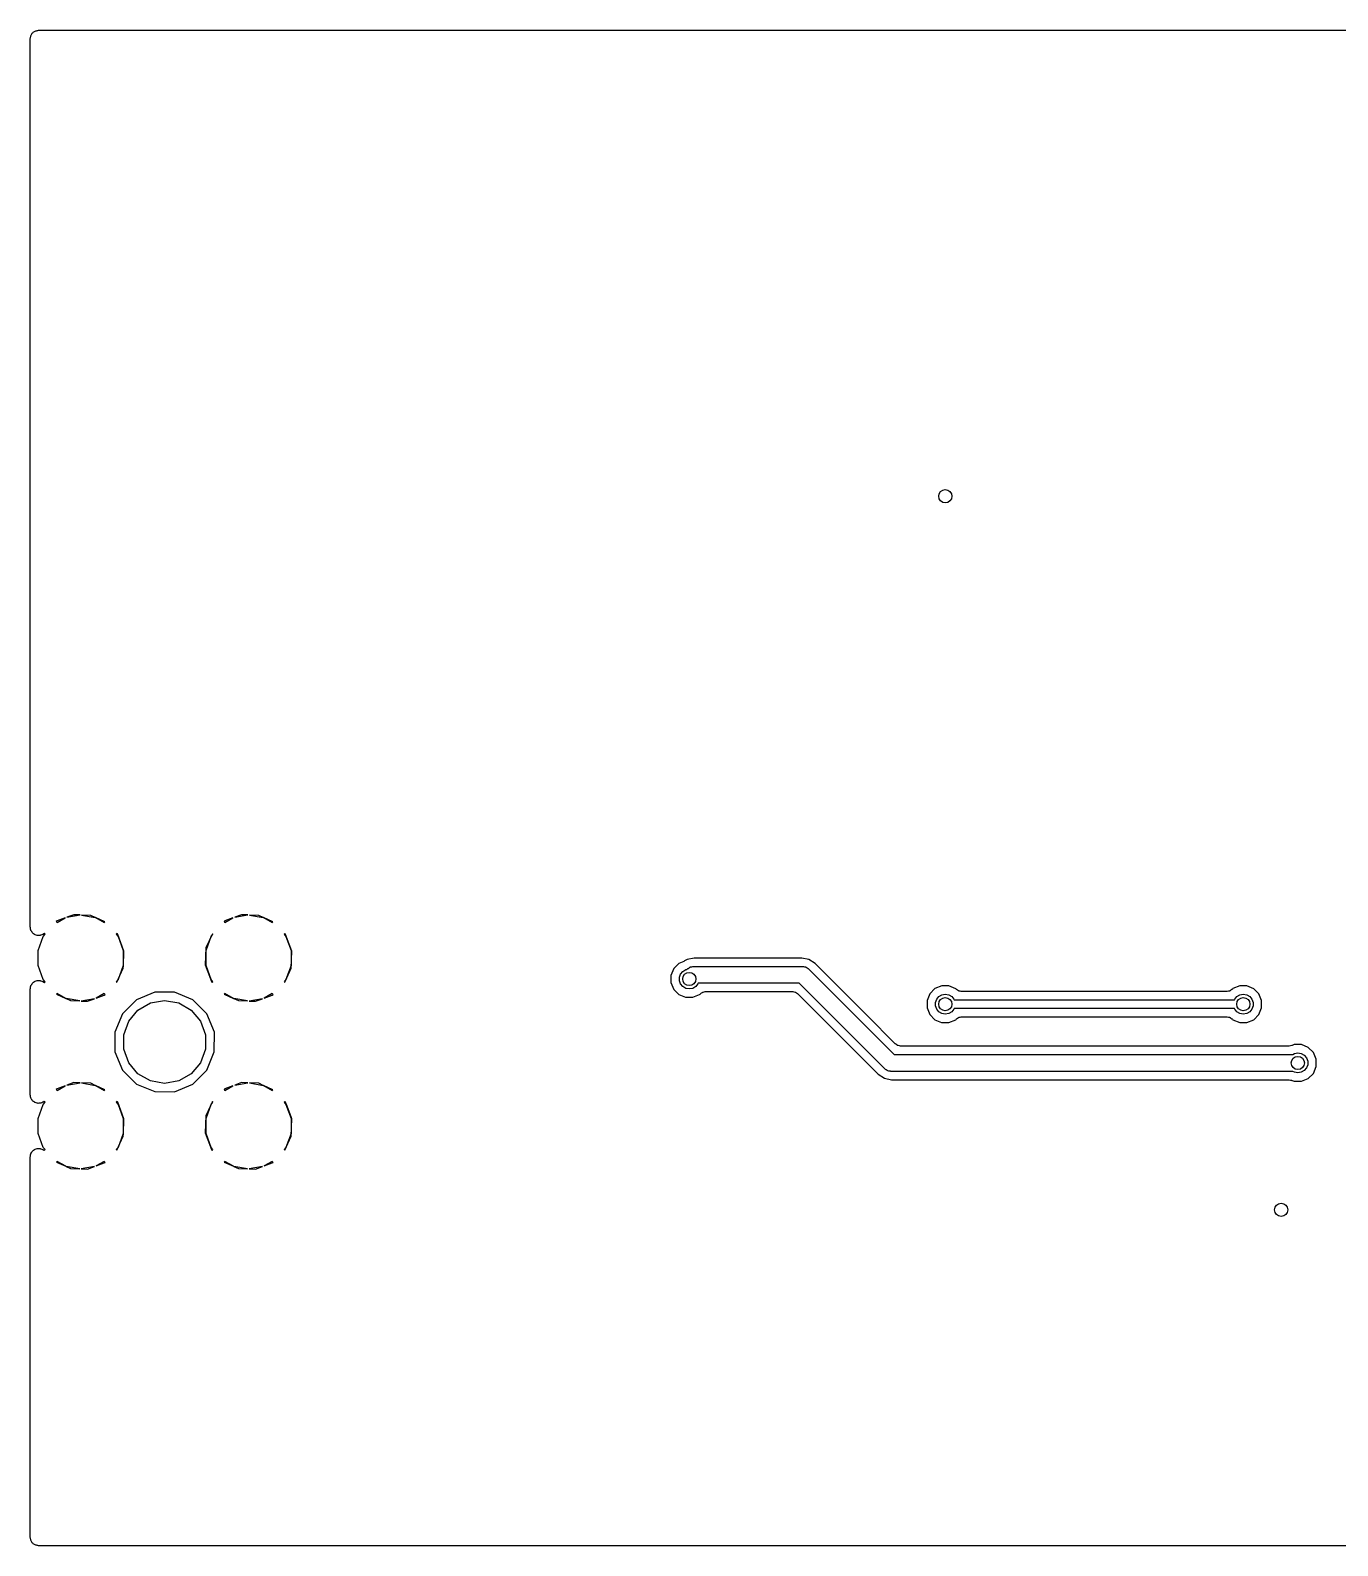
# Model space of a CAD drawing. Extents: x 33.3 to 98.3, y -74.9 to -29.1.
# Drawn here: x 33.27 to 72.83, y -74.93 to -29.08 of the extents above; entities that cross this region are included whole.
import ezdxf

# ---------------------------------------------------------------- set-up
doc = ezdxf.new("R2010")
doc.units = 0
doc.header["$MEASUREMENT"] = 0
doc.layers.add('BLACK', color=7, linetype='CONTINUOUS')

msp = doc.modelspace()

# ---------------------------------------------------------------- linework, layer by layer
at = {"layer": 'Black'}
for p, q in [((33.274, -29.333), (33.2778, -29.3115)), ((33.274, -46.482), (33.274, -29.333)), ((33.2778, -29.2896), (33.2853, -29.269)), ((33.2778, -29.3115), (33.2778, -29.2896)), ((33.2853, -29.269), (33.2891, -29.2475)), ((33.2891, -29.2475), (33.3, -29.2286)), ((33.3, -29.2286), (33.3075, -29.208)), ((33.3075, -29.208), (33.3216, -29.1912)), ((33.3216, -29.1912), (33.3325, -29.1723)), ((33.3325, -29.1723), (33.3492, -29.1582)), ((33.3492, -29.1582), (33.3633, -29.1415)), ((33.3633, -29.1415), (33.3822, -29.1306)), ((33.3822, -29.1306), (33.399, -29.1165)), ((33.399, -29.1165), (33.4196, -29.109)), ((33.4196, -29.109), (33.4385, -29.0981)), ((33.4385, -29.0981), (33.46, -29.0943)), ((33.46, -29.0943), (33.4806, -29.0868)), ((33.4806, -29.0868), (33.5025, -29.0868)), ((33.5025, -29.0868), (33.524, -29.083)), ((33.524, -29.083), (98.048, -29.083)), ((33.274, -48.5462), (33.274, -46.482)), ((33.274, -54.0072), (33.274, -48.5462)), ((33.274, -56.0739), (33.274, -54.0072)), ((34.5873, -55.8414), (34.3786, -55.919)), ((34.3786, -55.919), (34.7788, -55.8484)), ((34.7788, -55.8484), (34.5873, -55.8414)), ((35.1042, -55.8604), (34.8273, -55.8502)), ((34.8273, -55.8502), (35.2414, -55.9232)), ((35.2414, -55.9232), (35.1042, -55.8604)), ((35.5323, -56.0565), (35.2513, -55.9277)), ((35.2513, -55.9277), (35.5111, -56.0777)), ((39.6673, -55.8414), (39.4586, -55.919)), ((39.4586, -55.919), (39.8588, -55.8484)), ((39.8588, -55.8484), (39.6673, -55.8414)), ((40.1842, -55.8604), (39.9073, -55.8502)), ((39.9073, -55.8502), (40.3214, -55.9232)), ((40.3214, -55.9232), (40.1842, -55.8604)), ((40.6123, -56.0565), (40.3313, -55.9277)), ((40.3313, -55.9277), (40.5911, -56.0777)), ((33.274, -56.2195), (33.274, -56.0739)), ((33.276, -56.2308), (33.274, -56.2195)), ((33.2751, -56.2424), (33.276, -56.2308)), ((33.2835, -56.2733), (33.2751, -56.2424)), ((33.2891, -56.305), (33.2835, -56.2733)), ((33.2949, -56.315), (33.2891, -56.305)), ((33.2979, -56.3261), (33.2949, -56.315)), ((33.3164, -56.3524), (33.2979, -56.3261)), ((33.3325, -56.3801), (33.3164, -56.3524)), ((33.3414, -56.3876), (33.3325, -56.3801)), ((33.348, -56.397), (33.3414, -56.3876)), ((34.0834, -56.0287), (34.055, -56.0477)), ((34.055, -56.0477), (34.0849, -56.0777)), ((34.3261, -55.9385), (34.0834, -56.0287)), ((34.0849, -56.0777), (34.3261, -55.9385)), ((35.5111, -56.0777), (35.5323, -56.0565)), ((39.1634, -56.0287), (39.135, -56.0477)), ((39.135, -56.0477), (39.1649, -56.0777)), ((39.4061, -55.9385), (39.1634, -56.0287)), ((39.1649, -56.0777), (39.4061, -55.9385)), ((40.5911, -56.0777), (40.6123, -56.0565)), ((33.3744, -56.4153), (33.348, -56.397)), ((33.399, -56.436), (33.3744, -56.4153)), ((33.4099, -56.4399), (33.399, -56.436)), ((33.4194, -56.4465), (33.4099, -56.4399)), ((33.4504, -56.4547), (33.4194, -56.4465)), ((33.4806, -56.4657), (33.4504, -56.4547)), ((33.4922, -56.4657), (33.4806, -56.4657)), ((33.5034, -56.4686), (33.4922, -56.4657)), ((33.5353, -56.4657), (33.5034, -56.4686)), ((33.5129, -56.9234), (33.6679, -56.4975)), ((33.5674, -56.4657), (33.5353, -56.4657)), ((33.5783, -56.4617), (33.5674, -56.4657)), ((33.5898, -56.4606), (33.5783, -56.4617)), ((33.6188, -56.4469), (33.5898, -56.4606)), ((33.649, -56.436), (33.6188, -56.4469)), ((33.6579, -56.4285), (33.649, -56.436)), ((33.6683, -56.4236), (33.6579, -56.4285)), ((33.6679, -56.4975), (33.7219, -56.4331)), ((33.6941, -56.4053), (33.6683, -56.4236)), ((33.7219, -56.4331), (33.6941, -56.4053)), ((35.9002, -56.407), (35.8741, -56.4331)), ((35.8741, -56.4331), (35.9281, -56.4975)), ((35.9193, -56.4354), (35.9002, -56.407)), ((36.1066, -56.9393), (35.9193, -56.4354)), ((35.9281, -56.4975), (36.0831, -56.9234)), ((38.5884, -56.8438), (38.5694, -57.3607)), ((38.7845, -56.4157), (38.5884, -56.8438)), ((38.5929, -56.9234), (38.7479, -56.4975)), ((38.7479, -56.4975), (38.8019, -56.4331)), ((38.8019, -56.4331), (38.7845, -56.4157)), ((40.9802, -56.407), (40.9541, -56.4331)), ((40.9541, -56.4331), (41.0081, -56.4975)), ((40.9993, -56.4354), (40.9802, -56.407)), ((41.1866, -56.9393), (40.9993, -56.4354)), ((41.0081, -56.4975), (41.1631, -56.9234)), ((33.5129, -57.3766), (33.5129, -56.9234)), ((36.0831, -56.9234), (36.0831, -57.3766)), ((36.09, -57.392), (36.1066, -56.9393)), ((38.5929, -57.3766), (38.5929, -56.9234)), ((41.1631, -56.9234), (41.1631, -57.3766)), ((41.1676, -57.4562), (41.1866, -56.9393)), ((53.0483, -57.2536), (52.8996, -57.3151)), ((53.0692, -57.2404), (53.0483, -57.2536)), ((53.0917, -57.2304), (53.0692, -57.2404)), ((53.1475, -57.1932), (53.0917, -57.2304)), ((53.3646, -57.15), (53.1475, -57.1932)), ((56.6174, -57.15), (53.3646, -57.15)), ((56.8345, -57.1932), (56.6174, -57.15)), ((57.0186, -57.3162), (56.8345, -57.1932)), ((33.6679, -57.8025), (33.5129, -57.3766)), ((35.8915, -57.8843), (36.0876, -57.4562)), ((36.0831, -57.3766), (35.9281, -57.8025)), ((36.0876, -57.4562), (36.09, -57.392)), ((38.5694, -57.3607), (38.7567, -57.8646)), ((38.7479, -57.8025), (38.5929, -57.3766)), ((40.9918, -57.8401), (41.1676, -57.4562)), ((41.1631, -57.3766), (41.0081, -57.8025)), ((52.6591, -57.6743), (52.6589, -57.8947)), ((52.7436, -57.4708), (52.6591, -57.6743)), ((52.8996, -57.3151), (52.7436, -57.4708)), ((52.9164, -57.7327), (52.9522, -57.6344)), ((52.9164, -57.8373), (52.9164, -57.7327)), ((52.9522, -57.6344), (53.0194, -57.5543)), ((53.0194, -57.5543), (53.11, -57.502)), ((53.11, -57.502), (53.1425, -57.4963)), ((53.1425, -57.4963), (53.1604, -57.4784)), ((53.1604, -57.4784), (53.1695, -57.472)), ((53.1695, -57.472), (53.1767, -57.4634)), ((53.1767, -57.4634), (53.2055, -57.4468)), ((53.2055, -57.4468), (53.2327, -57.4278)), ((53.2327, -57.4278), (53.2434, -57.4249)), ((53.2434, -57.4249), (53.2531, -57.4193)), ((53.2531, -57.4193), (53.2858, -57.4136)), ((53.2858, -57.4136), (53.3179, -57.405)), ((53.3179, -57.405), (53.329, -57.4059)), ((53.329, -57.4059), (53.34, -57.404)), ((53.34, -57.404), (56.642, -57.404)), ((56.642, -57.404), (56.653, -57.4059)), ((56.653, -57.4059), (56.6641, -57.405)), ((56.6641, -57.405), (56.6962, -57.4136)), ((56.6962, -57.4136), (56.7289, -57.4193)), ((56.7289, -57.4193), (56.7386, -57.4249)), ((56.7386, -57.4249), (56.7493, -57.4278)), ((56.7493, -57.4278), (56.7765, -57.4468)), ((56.7765, -57.4468), (56.8053, -57.4634)), ((56.8053, -57.4634), (56.8125, -57.472)), ((56.8125, -57.472), (56.8216, -57.4784)), ((56.8216, -57.4784), (59.4142, -60.071)), ((58.5854, -58.883), (57.0186, -57.3162)), ((33.274, -58.0805), (33.276, -58.0692)), ((33.274, -58.2261), (33.274, -58.0805)), ((33.2751, -58.0576), (33.2835, -58.0267)), ((33.276, -58.0692), (33.2751, -58.0576)), ((33.2835, -58.0267), (33.2891, -57.995)), ((33.2891, -57.995), (33.2949, -57.985)), ((33.2949, -57.985), (33.2979, -57.9739)), ((33.2979, -57.9739), (33.3164, -57.9476)), ((33.3164, -57.9476), (33.3325, -57.9199)), ((33.3325, -57.9199), (33.3414, -57.9124)), ((33.3414, -57.9124), (33.348, -57.903)), ((33.348, -57.903), (33.3744, -57.8847)), ((33.3744, -57.8847), (33.399, -57.864)), ((33.399, -57.864), (33.4099, -57.8601)), ((33.4099, -57.8601), (33.4194, -57.8535)), ((33.4194, -57.8535), (33.4504, -57.8453)), ((33.4504, -57.8453), (33.4806, -57.8343)), ((33.4806, -57.8343), (33.4922, -57.8343)), ((33.4922, -57.8343), (33.5034, -57.8314)), ((33.5034, -57.8314), (33.5353, -57.8343)), ((33.5353, -57.8343), (33.5674, -57.8343)), ((33.5674, -57.8343), (33.5783, -57.8383)), ((33.5783, -57.8383), (33.5898, -57.8394)), ((33.5898, -57.8394), (33.6188, -57.8531)), ((33.6188, -57.8531), (33.649, -57.864)), ((33.649, -57.864), (33.6579, -57.8715)), ((33.6579, -57.8715), (33.6683, -57.8764)), ((33.7219, -57.8669), (33.6679, -57.8025)), ((33.6683, -57.8764), (33.6941, -57.8947)), ((33.6941, -57.8947), (33.7219, -57.8669)), ((34.0849, -58.2223), (34.0637, -58.2435)), ((34.3447, -58.3723), (34.0849, -58.2223)), ((35.5111, -58.2223), (35.2699, -58.3615)), ((35.541, -58.2523), (35.5111, -58.2223)), ((35.9281, -57.8025), (35.8741, -57.8669)), ((35.8741, -57.8669), (35.8915, -57.8843)), ((37.0401, -58.1857), (36.4872, -58.4142)), ((37.6385, -58.1863), (37.0401, -58.1857)), ((38.1911, -58.4157), (37.6385, -58.1863)), ((38.8019, -57.8669), (38.7479, -57.8025)), ((38.7567, -57.8646), (38.7757, -57.893)), ((38.7757, -57.893), (38.8019, -57.8669)), ((39.1649, -58.2223), (39.1437, -58.2435)), ((39.4247, -58.3723), (39.1649, -58.2223)), ((40.5911, -58.2223), (40.3499, -58.3615)), ((40.621, -58.2523), (40.5911, -58.2223)), ((41.0081, -57.8025), (40.9541, -57.8669)), ((40.9541, -57.8669), (40.9715, -57.8843)), ((40.9715, -57.8843), (40.9918, -57.8401)), ((52.6589, -57.8947), (52.7431, -58.0984)), ((52.7431, -58.0984), (52.8988, -58.2544)), ((52.9522, -57.9356), (52.9164, -57.8373)), ((53.0194, -58.0157), (52.9522, -57.9356)), ((53.11, -58.068), (53.0194, -58.0157)), ((53.213, -58.0861), (53.11, -58.068)), ((53.316, -58.068), (53.213, -58.0861)), ((53.4066, -58.0157), (53.316, -58.068)), ((53.4738, -57.9356), (53.4066, -58.0157)), ((53.4824, -57.912), (53.4738, -57.9356)), ((56.5368, -57.912), (53.4824, -57.912)), ((53.5512, -58.2328), (53.5582, -58.2245)), ((53.5582, -58.2245), (53.5866, -58.2081)), ((53.5866, -58.2081), (53.6135, -58.1893)), ((53.6135, -58.1893), (53.624, -58.1865)), ((53.624, -58.1865), (53.6334, -58.1811)), ((53.6334, -58.1811), (53.6657, -58.1754)), ((53.6657, -58.1754), (53.6973, -58.1669)), ((53.6973, -58.1669), (53.7082, -58.1679)), ((53.7082, -58.1679), (53.7189, -58.166)), ((53.7189, -58.166), (56.328, -58.166)), ((56.328, -58.166), (56.3389, -58.1679)), ((56.3389, -58.1679), (56.3498, -58.167)), ((56.3498, -58.167), (56.3814, -58.1754)), ((56.3814, -58.1754), (56.4135, -58.1811)), ((56.4135, -58.1811), (56.4231, -58.1866)), ((56.4231, -58.1866), (56.4337, -58.1894)), ((56.4337, -58.1894), (56.4604, -58.2082)), ((56.4604, -58.2082), (56.4887, -58.2245)), ((56.4887, -58.2245), (56.4958, -58.2329)), ((59.1294, -60.5046), (56.5368, -57.912)), ((60.6466, -58.0771), (60.4906, -58.2328)), ((60.8503, -57.9929), (60.6466, -58.0771)), ((61.0707, -57.9931), (60.8503, -57.9929)), ((61.2742, -58.0776), (61.0707, -57.9931)), ((61.2892, -58.0926), (61.2742, -58.0776)), ((61.2983, -58.099), (61.2892, -58.0926)), ((61.3054, -58.1075), (61.2983, -58.099)), ((61.3336, -58.1238), (61.3054, -58.1075)), ((61.3603, -58.1425), (61.3336, -58.1238)), ((61.371, -58.1454), (61.3603, -58.1425)), ((61.3806, -58.1509), (61.371, -58.1454)), ((61.4127, -58.1566), (61.3806, -58.1509)), ((61.4441, -58.165), (61.4127, -58.1566)), ((61.4552, -58.1641), (61.4441, -58.165)), ((61.4661, -58.166), (61.4552, -58.1641)), ((69.4711, -58.166), (61.4661, -58.166)), ((69.4818, -58.1641), (69.4711, -58.166)), ((69.4927, -58.1651), (69.4818, -58.1641)), ((69.5243, -58.1566), (69.4927, -58.1651)), ((69.5566, -58.1509), (69.5243, -58.1566)), ((69.566, -58.1455), (69.5566, -58.1509)), ((69.5765, -58.1427), (69.566, -58.1455)), ((69.6034, -58.1239), (69.5765, -58.1427)), ((69.6318, -58.1075), (69.6034, -58.1239)), ((69.6388, -58.0992), (69.6318, -58.1075)), ((69.6477, -58.0929), (69.6388, -58.0992)), ((69.6636, -58.0771), (69.6477, -58.0929)), ((69.8673, -57.9929), (69.6636, -58.0771)), ((70.0877, -57.9931), (69.8673, -57.9929)), ((70.2912, -58.0776), (70.0877, -57.9931)), ((70.4469, -58.2336), (70.2912, -58.0776)), ((33.274, -60.0374), (33.274, -58.2261)), ((34.0637, -58.2435), (34.3447, -58.3723)), ((34.7687, -58.4498), (34.3546, -58.3768)), ((34.3546, -58.3768), (34.4918, -58.4396)), ((34.4918, -58.4396), (34.7687, -58.4498)), ((35.2174, -58.381), (34.8172, -58.4516)), ((34.8172, -58.4516), (35.0087, -58.4586)), ((35.0087, -58.4586), (35.2174, -58.381)), ((35.2699, -58.3615), (35.5126, -58.2713)), ((35.5126, -58.2713), (35.541, -58.2523)), ((36.4872, -58.4142), (36.0637, -58.8369)), ((36.5314, -58.7288), (36.9088, -58.5109)), ((36.9088, -58.5109), (37.338, -58.4352)), ((37.338, -58.4352), (37.7672, -58.5109)), ((37.7672, -58.5109), (38.1446, -58.7288)), ((38.6138, -58.8392), (38.1911, -58.4157)), ((39.1437, -58.2435), (39.4247, -58.3723)), ((39.8487, -58.4498), (39.4346, -58.3768)), ((39.4346, -58.3768), (39.5718, -58.4396)), ((39.5718, -58.4396), (39.8487, -58.4498)), ((40.2974, -58.381), (39.8972, -58.4516)), ((39.8972, -58.4516), (40.0887, -58.4586)), ((40.0887, -58.4586), (40.2974, -58.381)), ((40.3499, -58.3615), (40.5926, -58.2713)), ((40.5926, -58.2713), (40.621, -58.2523)), ((52.8988, -58.2544), (53.1023, -58.3389)), ((53.1023, -58.3389), (53.3227, -58.3391)), ((53.3227, -58.3391), (53.5264, -58.2549)), ((53.5264, -58.2549), (53.5423, -58.2391)), ((53.5423, -58.2391), (53.5512, -58.2328)), ((56.4958, -58.2329), (56.5048, -58.2392)), ((56.5048, -58.2392), (58.9324, -60.6668)), ((60.4061, -58.4363), (60.4059, -58.6567)), ((60.4059, -58.6567), (60.4901, -58.8604)), ((60.4906, -58.2328), (60.4061, -58.4363)), ((60.6634, -58.4947), (60.6992, -58.3964)), ((60.6634, -58.5993), (60.6634, -58.4947)), ((60.6992, -58.6976), (60.6634, -58.5993)), ((60.6992, -58.3964), (60.7664, -58.3163)), ((60.7664, -58.3163), (60.857, -58.264)), ((60.857, -58.264), (60.96, -58.2459)), ((60.96, -58.2459), (61.063, -58.264)), ((61.063, -58.264), (61.1536, -58.3163)), ((61.1536, -58.3163), (61.2208, -58.3964)), ((61.2208, -58.3964), (61.2294, -58.42)), ((61.2294, -58.674), (61.2208, -58.6976)), ((61.2294, -58.42), (69.7076, -58.42)), ((69.7076, -58.674), (61.2294, -58.674)), ((69.7076, -58.42), (69.7162, -58.3964)), ((69.7162, -58.6976), (69.7076, -58.674)), ((69.7162, -58.3964), (69.7834, -58.3163)), ((69.7834, -58.3163), (69.874, -58.264)), ((69.874, -58.264), (69.977, -58.2459)), ((69.977, -58.2459), (70.08, -58.264)), ((70.08, -58.264), (70.1706, -58.3163)), ((70.1706, -58.3163), (70.2378, -58.3964)), ((70.2378, -58.3964), (70.2736, -58.4947)), ((70.2736, -58.5993), (70.2378, -58.6976)), ((70.2736, -58.4947), (70.2736, -58.5993)), ((70.4464, -58.8612), (70.5309, -58.6577)), ((70.5311, -58.4373), (70.4469, -58.2336)), ((70.5309, -58.6577), (70.5311, -58.4373)), ((36.0637, -58.8369), (35.8343, -59.3895)), ((36.1023, -59.4721), (36.2513, -59.0626)), ((36.2513, -59.0626), (36.5314, -58.7288)), ((38.1446, -58.7288), (38.4247, -59.0626)), ((38.4247, -59.0626), (38.5737, -59.4721)), ((38.8423, -59.3921), (38.6138, -58.8392)), ((59.4462, -59.7438), (58.5854, -58.883)), ((58.5854, -58.883), (58.5854, -58.883)), ((60.4901, -58.8604), (60.6458, -59.0164)), ((60.6458, -59.0164), (60.8493, -59.1009)), ((60.7664, -58.7777), (60.6992, -58.6976)), ((60.857, -58.83), (60.7664, -58.7777)), ((60.8493, -59.1009), (61.0697, -59.1011)), ((60.96, -58.8481), (60.857, -58.83)), ((61.063, -58.83), (60.96, -58.8481)), ((61.1536, -58.7777), (61.063, -58.83)), ((61.0697, -59.1011), (61.2734, -59.0169)), ((61.2208, -58.6976), (61.1536, -58.7777)), ((61.2734, -59.0169), (61.2893, -59.0011)), ((61.2893, -59.0011), (61.2982, -58.9948)), ((61.2982, -58.9948), (61.3052, -58.9865)), ((61.3052, -58.9865), (61.3336, -58.9701)), ((61.3336, -58.9701), (61.3605, -58.9513)), ((61.3605, -58.9513), (61.371, -58.9485)), ((61.371, -58.9485), (61.3804, -58.9431)), ((61.3804, -58.9431), (61.4127, -58.9374)), ((61.4127, -58.9374), (61.4443, -58.9289)), ((61.4443, -58.9289), (61.4552, -58.9299)), ((61.4552, -58.9299), (61.4659, -58.928)), ((61.4659, -58.928), (69.4709, -58.928)), ((69.4709, -58.928), (69.4818, -58.9299)), ((69.4818, -58.9299), (69.4929, -58.929)), ((69.4929, -58.929), (69.5243, -58.9374)), ((69.5243, -58.9374), (69.5564, -58.9431)), ((69.5564, -58.9431), (69.566, -58.9486)), ((69.566, -58.9486), (69.5767, -58.9515)), ((69.5767, -58.9515), (69.6034, -58.9702)), ((69.6034, -58.9702), (69.6316, -58.9865)), ((69.6316, -58.9865), (69.6387, -58.995)), ((69.6387, -58.995), (69.6478, -59.0014)), ((69.6478, -59.0014), (69.6628, -59.0164)), ((69.6628, -59.0164), (69.8663, -59.1009)), ((69.7834, -58.7777), (69.7162, -58.6976)), ((69.874, -58.83), (69.7834, -58.7777)), ((69.8663, -59.1009), (70.0867, -59.1011)), ((69.977, -58.8481), (69.874, -58.83)), ((70.08, -58.83), (69.977, -58.8481)), ((70.1706, -58.7777), (70.08, -58.83)), ((70.0867, -59.1011), (70.2904, -59.0169)), ((70.2378, -58.6976), (70.1706, -58.7777)), ((70.2904, -59.0169), (70.4464, -58.8612)), ((35.8343, -59.3895), (35.8337, -59.9879)), ((36.1023, -59.9079), (36.1023, -59.4721)), ((38.5737, -59.4721), (38.5737, -59.9079)), ((38.8417, -59.9905), (38.8423, -59.3921)), ((33.274, -61.1539), (33.274, -60.0374)), ((35.8337, -59.9879), (36.0622, -60.5408)), ((36.2513, -60.3174), (36.1023, -59.9079)), ((38.5737, -59.9079), (38.4247, -60.3174)), ((38.6123, -60.5431), (38.8417, -59.9905)), ((59.4552, -59.7501), (59.4462, -59.7438)), ((59.4623, -59.7585), (59.4552, -59.7501)), ((59.4906, -59.7748), (59.4623, -59.7585)), ((59.5173, -59.7936), (59.4906, -59.7748)), ((59.5279, -59.7964), (59.5173, -59.7936)), ((59.5375, -59.8019), (59.5279, -59.7964)), ((59.5696, -59.8076), (59.5375, -59.8019)), ((59.6012, -59.816), (59.5696, -59.8076)), ((59.6121, -59.8151), (59.6012, -59.816)), ((59.623, -59.817), (59.6121, -59.8151)), ((71.3571, -59.817), (59.623, -59.817)), ((71.3624, -59.8161), (71.3571, -59.817)), ((71.3678, -59.8168), (71.3624, -59.8161)), ((71.405, -59.8085), (71.3678, -59.8168)), ((71.4426, -59.8019), (71.405, -59.8085)), ((71.4473, -59.7992), (71.4426, -59.8019)), ((71.4526, -59.7981), (71.4473, -59.7992)), ((71.5183, -59.7709), (71.4526, -59.7981)), ((71.4748, -60.071), (71.525, -60.042)), ((71.7387, -59.7711), (71.5183, -59.7709)), ((71.525, -60.042), (71.628, -60.0239)), ((71.628, -60.0239), (71.731, -60.042)), ((71.731, -60.042), (71.8216, -60.0943)), ((71.9422, -59.8556), (71.7387, -59.7711)), ((72.0979, -60.0116), (71.9422, -59.8556)), ((72.1821, -60.2153), (72.0979, -60.0116)), ((36.5314, -60.6512), (36.2513, -60.3174)), ((38.4247, -60.3174), (38.1446, -60.6512)), ((59.1385, -60.511), (59.1294, -60.5046)), ((59.1457, -60.5196), (59.1385, -60.511)), ((59.4142, -60.071), (71.4748, -60.071)), ((71.8216, -60.0943), (71.8888, -60.1744)), ((71.8888, -60.4756), (71.8216, -60.5557)), ((71.8888, -60.1744), (71.9246, -60.2727)), ((71.9246, -60.3773), (71.8888, -60.4756)), ((71.9246, -60.2727), (71.9246, -60.3773)), ((72.0974, -60.6392), (72.1819, -60.4357)), ((72.1819, -60.4357), (72.1821, -60.2153)), ((34.5873, -60.9214), (34.3786, -60.999)), ((34.3786, -60.999), (34.7788, -60.9284)), ((34.7788, -60.9284), (34.5873, -60.9214)), ((35.1042, -60.9404), (34.8273, -60.9302)), ((34.8273, -60.9302), (35.2414, -61.0032)), ((35.2414, -61.0032), (35.1042, -60.9404)), ((36.0622, -60.5408), (36.4849, -60.9643)), ((36.4849, -60.9643), (37.0375, -61.1937)), ((36.9088, -60.8691), (36.5314, -60.6512)), ((37.338, -60.9448), (36.9088, -60.8691)), ((37.7672, -60.8691), (37.338, -60.9448)), ((37.6359, -61.1943), (38.1888, -60.9658)), ((38.1446, -60.6512), (37.7672, -60.8691)), ((38.1888, -60.9658), (38.6123, -60.5431)), ((39.6673, -60.9214), (39.4586, -60.999)), ((39.4586, -60.999), (39.8588, -60.9284)), ((39.8588, -60.9284), (39.6673, -60.9214)), ((40.1842, -60.9404), (39.9073, -60.9302)), ((39.9073, -60.9302), (40.3214, -61.0032)), ((40.3214, -61.0032), (40.1842, -60.9404)), ((58.9324, -60.6668), (59.1165, -60.7898)), ((59.1165, -60.7898), (59.3336, -60.833)), ((59.1745, -60.5362), (59.1457, -60.5196)), ((59.2017, -60.5552), (59.1745, -60.5362)), ((59.2124, -60.5581), (59.2017, -60.5552)), ((59.2221, -60.5637), (59.2124, -60.5581)), ((59.2548, -60.5694), (59.2221, -60.5637)), ((59.2869, -60.578), (59.2548, -60.5694)), ((59.298, -60.5771), (59.2869, -60.578)), ((59.309, -60.579), (59.298, -60.5771)), ((71.4748, -60.579), (59.309, -60.579)), ((59.3336, -60.833), (71.3569, -60.833)), ((71.3569, -60.833), (71.3625, -60.834)), ((71.3625, -60.834), (71.3681, -60.8332)), ((71.3681, -60.8332), (71.4051, -60.8415)), ((71.4051, -60.8415), (71.4424, -60.8481)), ((71.4424, -60.8481), (71.4473, -60.8509)), ((71.4473, -60.8509), (71.4528, -60.8521)), ((71.4528, -60.8521), (71.5173, -60.8789)), ((71.525, -60.608), (71.4748, -60.579)), ((71.5173, -60.8789), (71.7377, -60.8791)), ((71.628, -60.6261), (71.525, -60.608)), ((71.731, -60.608), (71.628, -60.6261)), ((71.8216, -60.5557), (71.731, -60.608)), ((71.7377, -60.8791), (71.9414, -60.7949)), ((71.9414, -60.7949), (72.0974, -60.6392)), ((33.274, -61.2995), (33.274, -61.1539)), ((33.276, -61.3108), (33.274, -61.2995)), ((33.2751, -61.3224), (33.276, -61.3108)), ((33.2835, -61.3533), (33.2751, -61.3224)), ((33.2891, -61.385), (33.2835, -61.3533)), ((33.2949, -61.395), (33.2891, -61.385)), ((33.2979, -61.4061), (33.2949, -61.395)), ((33.3164, -61.4324), (33.2979, -61.4061)), ((33.3325, -61.4601), (33.3164, -61.4324)), ((34.0834, -61.1087), (34.055, -61.1277)), ((34.055, -61.1277), (34.0849, -61.1577)), ((34.3261, -61.0185), (34.0834, -61.1087)), ((34.0849, -61.1577), (34.3261, -61.0185)), ((35.5323, -61.1365), (35.2513, -61.0077)), ((35.2513, -61.0077), (35.5111, -61.1577)), ((35.5111, -61.1577), (35.5323, -61.1365)), ((37.0375, -61.1937), (37.6359, -61.1943)), ((39.1634, -61.1087), (39.135, -61.1277)), ((39.135, -61.1277), (39.1649, -61.1577)), ((39.4061, -61.0185), (39.1634, -61.1087)), ((39.1649, -61.1577), (39.4061, -61.0185)), ((40.6123, -61.1365), (40.3313, -61.0077)), ((40.3313, -61.0077), (40.5911, -61.1577)), ((40.5911, -61.1577), (40.6123, -61.1365)), ((33.3414, -61.4676), (33.3325, -61.4601)), ((33.348, -61.477), (33.3414, -61.4676)), ((33.3744, -61.4953), (33.348, -61.477)), ((33.399, -61.516), (33.3744, -61.4953)), ((33.4099, -61.5199), (33.399, -61.516)), ((33.4194, -61.5265), (33.4099, -61.5199)), ((33.4504, -61.5347), (33.4194, -61.5265)), ((33.4806, -61.5457), (33.4504, -61.5347)), ((33.4922, -61.5457), (33.4806, -61.5457)), ((33.5034, -61.5486), (33.4922, -61.5457)), ((33.5353, -61.5457), (33.5034, -61.5486)), ((33.5129, -62.0034), (33.6679, -61.5775)), ((33.5674, -61.5457), (33.5353, -61.5457)), ((33.5783, -61.5417), (33.5674, -61.5457)), ((33.5898, -61.5406), (33.5783, -61.5417)), ((33.6188, -61.5269), (33.5898, -61.5406)), ((33.649, -61.516), (33.6188, -61.5269)), ((33.6579, -61.5085), (33.649, -61.516)), ((33.6683, -61.5036), (33.6579, -61.5085)), ((33.6679, -61.5775), (33.7219, -61.5131)), ((33.6941, -61.4853), (33.6683, -61.5036)), ((33.7219, -61.5131), (33.6941, -61.4853)), ((35.9002, -61.487), (35.8741, -61.5131)), ((35.8741, -61.5131), (35.9281, -61.5775)), ((35.9193, -61.5154), (35.9002, -61.487)), ((36.1066, -62.0193), (35.9193, -61.5154)), ((35.9281, -61.5775), (36.0831, -62.0034)), ((38.7845, -61.4957), (38.5884, -61.9238)), ((38.5929, -62.0034), (38.7479, -61.5775)), ((38.7479, -61.5775), (38.8019, -61.5131)), ((38.8019, -61.5131), (38.7845, -61.4957)), ((40.9802, -61.487), (40.9541, -61.5131)), ((40.9541, -61.5131), (41.0081, -61.5775)), ((40.9993, -61.5154), (40.9802, -61.487)), ((41.043, -61.6331), (40.9993, -61.5154)), ((41.0081, -61.5775), (41.1631, -62.0034)), ((41.1739, -61.9851), (41.043, -61.6331)), ((33.5129, -62.4566), (33.5129, -62.0034)), ((36.0831, -62.0034), (36.0831, -62.4566)), ((36.09, -62.472), (36.1066, -62.0193)), ((38.5884, -61.9238), (38.5694, -62.4407)), ((38.5929, -62.4566), (38.5929, -62.0034)), ((41.1631, -62.0034), (41.1631, -62.4566)), ((41.1676, -62.5362), (41.1866, -62.0193)), ((41.1866, -62.0193), (41.1739, -61.9851)), ((41.1739, -61.9851), (41.1739, -61.9851)), ((33.6679, -62.8825), (33.5129, -62.4566)), ((35.8915, -62.9643), (36.0876, -62.5362)), ((36.0831, -62.4566), (35.9281, -62.8825)), ((36.0876, -62.5362), (36.09, -62.472)), ((38.5694, -62.4407), (38.7567, -62.9446)), ((38.7479, -62.8825), (38.5929, -62.4566)), ((40.9715, -62.9643), (41.1676, -62.5362)), ((41.1631, -62.4566), (41.0081, -62.8825)), ((33.274, -63.1605), (33.276, -63.1492)), ((33.274, -63.3061), (33.274, -63.1605)), ((33.2751, -63.1376), (33.2835, -63.1067)), ((33.276, -63.1492), (33.2751, -63.1376)), ((33.2835, -63.1067), (33.2891, -63.075)), ((33.2891, -63.075), (33.2949, -63.065)), ((33.2949, -63.065), (33.2979, -63.0539)), ((33.2979, -63.0539), (33.3164, -63.0276)), ((33.3164, -63.0276), (33.3325, -62.9999)), ((33.3325, -62.9999), (33.3414, -62.9924)), ((33.3414, -62.9924), (33.348, -62.983)), ((33.348, -62.983), (33.3744, -62.9647)), ((33.3744, -62.9647), (33.399, -62.944)), ((33.399, -62.944), (33.4099, -62.9401)), ((33.4099, -62.9401), (33.4194, -62.9335)), ((33.4194, -62.9335), (33.4504, -62.9253)), ((33.4504, -62.9253), (33.4806, -62.9143)), ((33.4806, -62.9143), (33.4922, -62.9143)), ((33.4922, -62.9143), (33.5034, -62.9114)), ((33.5034, -62.9114), (33.5353, -62.9143)), ((33.5353, -62.9143), (33.5674, -62.9143)), ((33.5674, -62.9143), (33.5783, -62.9183)), ((33.5783, -62.9183), (33.5898, -62.9194)), ((33.5898, -62.9194), (33.6188, -62.9331)), ((33.6188, -62.9331), (33.649, -62.944)), ((33.649, -62.944), (33.6579, -62.9515)), ((33.6579, -62.9515), (33.6683, -62.9564)), ((33.7219, -62.9469), (33.6679, -62.8825)), ((33.6683, -62.9564), (33.6941, -62.9747)), ((33.6941, -62.9747), (33.7219, -62.9469)), ((35.9281, -62.8825), (35.8741, -62.9469)), ((35.8741, -62.9469), (35.8915, -62.9643)), ((38.8019, -62.9469), (38.7479, -62.8825)), ((38.7567, -62.9446), (38.7757, -62.973)), ((38.7757, -62.973), (38.8019, -62.9469)), ((41.0081, -62.8825), (40.9541, -62.9469)), ((40.9541, -62.9469), (40.9715, -62.9643)), ((33.274, -74.68), (33.274, -63.3061)), ((34.0849, -63.3023), (34.0637, -63.3235)), ((34.0637, -63.3235), (34.3447, -63.4523)), ((34.3447, -63.4523), (34.0849, -63.3023)), ((34.7687, -63.5298), (34.3546, -63.4568)), ((34.3546, -63.4568), (34.4918, -63.5196)), ((34.4918, -63.5196), (34.7687, -63.5298)), ((35.2174, -63.461), (34.8172, -63.5316)), ((34.8172, -63.5316), (35.0087, -63.5386)), ((35.0087, -63.5386), (35.2174, -63.461)), ((35.5111, -63.3023), (35.2699, -63.4415)), ((35.2699, -63.4415), (35.5126, -63.3513)), ((35.541, -63.3323), (35.5111, -63.3023)), ((35.5126, -63.3513), (35.541, -63.3323)), ((39.1649, -63.3023), (39.1437, -63.3235)), ((39.1437, -63.3235), (39.4247, -63.4523)), ((39.4247, -63.4523), (39.1649, -63.3023)), ((39.8487, -63.5298), (39.4346, -63.4568)), ((39.4346, -63.4568), (39.5718, -63.5196)), ((39.5718, -63.5196), (39.8487, -63.5298)), ((40.2974, -63.461), (39.8972, -63.5316)), ((39.8972, -63.5316), (40.0887, -63.5386)), ((40.0887, -63.5386), (40.2974, -63.461)), ((40.5911, -63.3023), (40.3499, -63.4415)), ((40.3499, -63.4415), (40.5926, -63.3513)), ((40.621, -63.3323), (40.5911, -63.3023)), ((40.5926, -63.3513), (40.621, -63.3323)), ((33.2778, -74.7015), (33.274, -74.68)), ((33.2778, -74.7234), (33.2778, -74.7015)), ((33.2853, -74.744), (33.2778, -74.7234)), ((33.2891, -74.7655), (33.2853, -74.744)), ((33.3, -74.7844), (33.2891, -74.7655)), ((33.3075, -74.805), (33.3, -74.7844)), ((33.3216, -74.8218), (33.3075, -74.805)), ((33.3325, -74.8407), (33.3216, -74.8218)), ((33.3492, -74.8548), (33.3325, -74.8407)), ((33.3633, -74.8715), (33.3492, -74.8548)), ((33.3822, -74.8824), (33.3633, -74.8715)), ((33.399, -74.8965), (33.3822, -74.8824)), ((33.4196, -74.904), (33.399, -74.8965)), ((33.4385, -74.9149), (33.4196, -74.904)), ((33.46, -74.9187), (33.4385, -74.9149)), ((33.4806, -74.9262), (33.46, -74.9187)), ((33.5025, -74.9262), (33.4806, -74.9262)), ((33.524, -74.93), (33.5025, -74.9262)), ((98.048, -74.93), (33.524, -74.93))]:
    msp.add_line(p, q, dxfattribs=at)
for centre in [(60.96, -43.18), (53.213, -57.785), (60.96, -58.547), (69.977, -58.547), (71.628, -60.325), (71.12, -64.77)]:
    msp.add_circle(centre, 0.2, dxfattribs=at)

doc.saveas('drawing.dxf')
